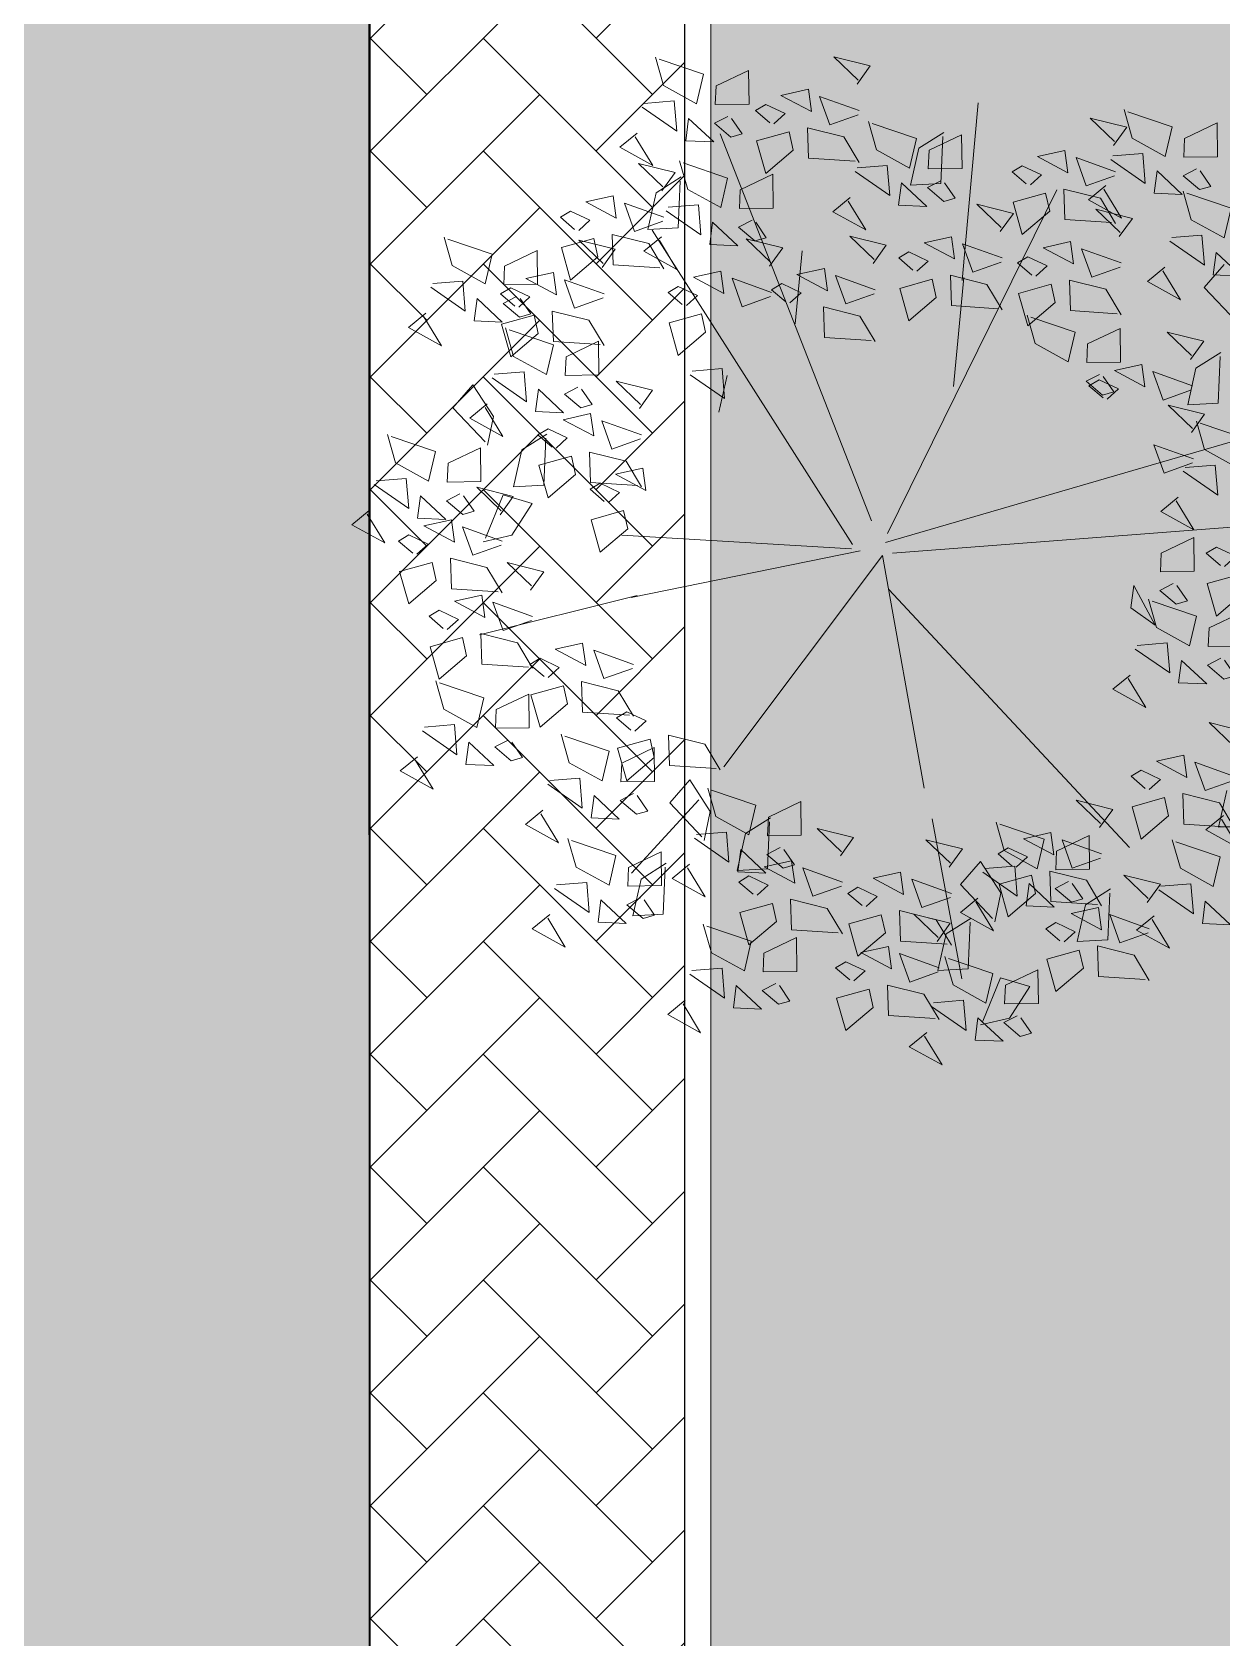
# Model space of a CAD drawing. Header units: inches. Extents: x 139 to 559, y -1 to 295.
# Drawn here: x 181.99 to 186.53, y 149.22 to 155.35 of the extents above; entities that cross this region are included whole.
import ezdxf

# ---------------------------------------------------------------- set-up
doc = ezdxf.new("R2010")
doc.units = ezdxf.units.IN
doc.header["$MEASUREMENT"] = 0
for name, color, linetype, lineweight in [('ARSIR', 31, 'Continuous', 5), ('ARSIR BETON', 8, 'Continuous', 5), ('DINDING2', 146, 'Continuous', 5), ('POHON', 98, 'Continuous', 5), ('RUMPUT', 93, 'Continuous', 0)]:
    doc.layers.add(name, color=color, linetype=linetype, lineweight=lineweight)
doc.layers.add('LANTAI', color=57, linetype='Continuous')
doc.layers.add('POLYLINE TPAK', color=4, linetype='Continuous', lineweight=20, plot=False)
pattern_1 = [(86.66968846814034, (37.07979678488971, 226.1472495293129), (-0.5066041251576352, 0.5692059985833484), [0.1428749999999999, -0.9347549999999997]), (41.66968846814034, (37.07979678488971, 226.1472495293129), (-0.5066044704663831, 0.5692063865624448), [0.142875, -0.6191249999999999]), (131.6696884681403, (37.07979678488971, 226.1472495293129), (-0.5692063865624448, -0.5066044704663831), [0.142875, -0.6191249999999999])]

# ---------------------------------------------------------------- blocks, each defined once
blk = doc.blocks.new('rrety')
for p, q in [((497.824766009479, 232.6160801180541), (497.8334602557985, 232.6399597815166)), ((497.8334602557985, 232.6399597815166), (497.8515404789292, 232.6484020753294)), ((497.8505744501416, 232.6457487754924), (497.8452481922352, 232.6146328806051)), ((497.8677459883073, 232.6134375681272), (497.8875098183772, 232.6190058109069)), ((497.8875098183772, 232.6190058109069), (497.8874080091874, 232.5935928637926)), ((498.0766983852571, 232.621898158201), (498.0964622153272, 232.6274664009808)), ((498.0822142937153, 232.5908153222332), (498.0766983852571, 232.621898158201)), ((498.0964622153272, 232.6274664009808), (498.0963604061373, 232.6020534538669)), ((497.8452481922352, 232.6146328806051), (497.824766009479, 232.6160801180541)), ((497.8732618967653, 232.5823547321593), (497.8677459883073, 232.6134375681272)), ((498.0963604061373, 232.6020534538669), (498.0822029815664, 232.587991657296)), ((497.8874080091874, 232.5935928637926), (497.8732505846166, 232.5795310672218)), ((497.7802118594273, 232.5739548776904), (497.7999756894972, 232.5795231204702)), ((497.7999756894972, 232.5795231204702), (497.7998738803073, 232.5541101733562)), ((497.8573586763483, 232.5586960812355), (497.8571555174646, 232.5786491641993)), ((497.859171170544, 232.5766717026175), (497.8852933304215, 232.5589459952624)), ((498.0145774074238, 232.5767750617335), (498.0343412374939, 232.5823433045133)), ((498.020093315882, 232.5456922257657), (498.0145774074238, 232.5767750617335)), ((498.0343412374939, 232.5823433045133), (498.0342394283041, 232.5569303573995)), ((497.7857277678853, 232.5428720417226), (497.7802118594273, 232.5739548776904)), ((498.0606637354284, 232.5474153260913), (498.0604605765446, 232.5673684090546)), ((498.062476229624, 232.5653909474734), (498.0885983895015, 232.5476652401178)), ((497.7998738803073, 232.5541101733562), (497.7857164557366, 232.5400483767854)), ((497.8754995274194, 232.5408989531378), (497.8573586763483, 232.5586960812355)), ((497.8852933304215, 232.5589459952624), (497.8754995274194, 232.5408989531378)), ((498.0342394283041, 232.5569303573995), (498.0200820037332, 232.5428685608282)), ((498.0788045864996, 232.5296181979932), (498.0606637354284, 232.5474153260913)), ((498.0885983895015, 232.5476652401178), (498.0788045864996, 232.5296181979932)), ((497.7039724436106, 232.4780683166695), (497.7237362736803, 232.4836365594493)), ((497.7237362736803, 232.4836365594493), (497.7236344644905, 232.458223612335)), ((498.2315993111683, 232.394602991905), (498.249679534299, 232.4030452857183)), ((498.222905064849, 232.3707233284431), (498.2315993111683, 232.394602991905)), ((498.2487135055116, 232.4003919858809), (498.2433872476051, 232.3692760909939)), ((498.2433872476051, 232.3692760909939), (498.222905064849, 232.3707233284431)), ((498.2178824665042, 232.3568000043989), (498.237646296574, 232.3623682471787)), ((498.237646296574, 232.3623682471787), (498.2375444873841, 232.3369553000648)), ((498.2233983749621, 232.3257171684312), (498.2178824665042, 232.3568000043989)), ((498.2375444873841, 232.3369553000648), (498.2233870628133, 232.322893503494)), ((498.2611451069118, 232.3189796786831), (498.2609419480279, 232.3389327616464)), ((498.2629576011072, 232.3369553000648), (498.2890797609848, 232.3192295927097)), ((498.279285957983, 232.301182550585), (498.2611451069118, 232.3189796786831)), ((498.2890797609848, 232.3192295927097), (498.279285957983, 232.301182550585)), ((498.1134043035837, 232.2834028473328), (498.113302494394, 232.2579899002189)), ((497.7858591972972, 232.2045095917659), (497.8056230273669, 232.2100778345457)), ((497.8056230273669, 232.2100778345457), (497.8055212181772, 232.1846648874317)), ((497.7913751057552, 232.1734267557981), (497.7858591972972, 232.2045095917659)), ((497.8055212181772, 232.1846648874317), (497.7913637936064, 232.1706030908609)), ((498.1670562017342, 232.1678470853724), (498.1868200318039, 232.1734153281521)), ((498.1868200318039, 232.1734153281521), (498.1867182226142, 232.1480023810382)), ((498.1725721101922, 232.1367642494045), (498.1670562017342, 232.1678470853724)), ((497.7857554796473, 232.1480023810382), (497.8118776395247, 232.1302766736831)), ((498.1867182226142, 232.1480023810382), (498.1725607980433, 232.1339405844674)), ((497.8118776395247, 232.1302766736831), (497.8020838365231, 232.1122296315579)), ((498.0004590067641, 232.1001624406708), (498.020222836834, 232.1057306834509)), ((498.005974915222, 232.0690796047033), (498.0004590067641, 232.1001624406708)), ((498.020222836834, 232.1057306834509), (498.0201210276442, 232.0803177363371)), ((498.0201210276442, 232.0803177363371), (498.0059636030733, 232.0662559397658))]:
    blk.add_line(p, q)
for points in [[(498.0496685895873, 232.6754683998508), (498.0590851891625, 232.6873871883817), (498.0347166795205, 232.6945985671649), (498.0504688608853, 232.6781726564743)], [(497.8858950822141, 232.6613674227185), (497.8953116817893, 232.6732862112493), (497.8709431721473, 232.6804975900327), (497.8866953535121, 232.6640716793421)], [(497.9247986777957, 232.652655288908), (497.9394446365496, 232.672008495089), (497.9502025751059, 232.6519695429099), (497.9301395972877, 232.6412262342564), (497.9247986777957, 232.652655288908)], [(498.0180976113453, 232.6583413780592), (498.0166837874577, 232.6734652361356), (497.9980373016315, 232.670160012205), (498.0180976113453, 232.6583413780592)], [(497.9924353863947, 232.6512301612623), (498.0002514022007, 232.6577404289446), (497.9875136338768, 232.6644510205999), (497.9804978893683, 232.6606450095411), (497.9897277702356, 232.6520314267484)], [(498.0494819012851, 232.6549359997434), (498.0300351441608, 232.6489265191892), (498.0240063234636, 232.6683571754526), (498.0502821779666, 232.6576402745597)], [(497.8286618790215, 232.6371291841301), (497.8364778948276, 232.6436394518124), (497.8237401265036, 232.6503500434677), (497.8167243819952, 232.6465440324089), (497.8259542628625, 232.6379304496162)], [(497.854324103972, 232.6442404009268), (497.8529102800843, 232.6593642590033), (497.8342637942581, 232.6560590350727), (497.854324103972, 232.6442404009268)], [(497.8857083939118, 232.6408350226112), (497.8662616367877, 232.634825542057), (497.8602328160904, 232.6542561983202), (497.8865086705935, 232.6435392974274)], [(497.8823827991196, 232.6509790404377), (497.9135841775807, 232.6557792404376), (497.9186967973325, 232.6358926764818), (497.8932929000221, 232.6365784224799), (497.8795601397173, 232.6510552345494)], [(498.1513211191274, 232.6388058744848), (498.1607377187026, 232.6507246630156), (498.1363692090606, 232.6579360417988), (498.1521213904254, 232.6415101311082)], [(498.0046796803025, 232.6329012594342), (497.9855397146763, 232.6179777071382), (497.9803111706604, 232.6401126382177), (498.0024655439434, 232.6453208532857), (498.0046796803025, 232.6329012594342)], [(498.0460940866178, 232.6235865655406), (498.0147098324676, 232.6269919332651), (498.01489652077, 232.6475243333724), (498.039265030412, 232.6403129545891), (498.048801702777, 232.6227853000545)], [(497.8409061729292, 232.618800282302), (497.821766207303, 232.6038767300059), (497.8165376632872, 232.6260116610854), (497.8386920365704, 232.6312198761535), (497.8409061729292, 232.618800282302)], [(497.8823205792446, 232.6094855884083), (497.8509363250942, 232.6128909561328), (497.8511230133967, 232.6334233562402), (497.8754915230386, 232.6262119774569), (497.8850281954036, 232.6086843229223)], [(497.8871909827606, 232.6198158300265), (497.9044313011768, 232.6306353327918), (497.9152653398172, 232.6134155567025), (497.8871148826767, 232.6169966539367)], [(497.9413540980146, 232.6381023016925), (497.9354805172918, 232.6297971985702), (497.949517676909, 232.626597052929), (497.9553151580596, 232.6320829989269), (497.9441767574168, 232.6380261075808)], [(498.0010380562888, 232.6103523954562), (498.0156840150429, 232.629705601637), (498.0264419535991, 232.6096666494581), (498.0063789757808, 232.5989233408045), (498.0010380562888, 232.6103523954562)], [(498.1197501408853, 232.6216788526932), (498.1183363169976, 232.6368027107696), (498.0996898311714, 232.6334974868389), (498.1197501408853, 232.6216788526932)], [(498.1511344308252, 232.6182734743774), (498.131687673701, 232.6122639938233), (498.1256588530036, 232.6316946500864), (498.1519347075067, 232.6209777491936)], [(497.9135375605639, 232.5199775895971), (497.870628162516, 232.6209962329385)], [(497.918392398532, 232.6246160290191), (497.9236571806299, 232.6103677992847), (497.9408213994737, 232.6183681449257), (497.918392398532, 232.6246160290191)], [(497.9276223280685, 232.6018918053821), (497.9422682868228, 232.621245011563), (497.9530262253789, 232.601206059384), (497.9329632475607, 232.5904627507303), (497.9276223280685, 232.6018918053821)], [(498.0940879159346, 232.6145676358962), (498.1019039317408, 232.6210779035786), (498.0891661634168, 232.6277884952339), (498.0821504189084, 232.623982484175), (498.0913802997758, 232.6153689013823)], [(497.792085659339, 232.5962514183236), (497.806731618093, 232.6156046245045), (497.8174895566493, 232.5955656723255), (497.7974265788311, 232.5848223636719), (497.792085659339, 232.5962514183236)], [(497.9586221776128, 232.6086761469859), (497.9898235560738, 232.6134763469856), (497.9949361758257, 232.59358978303), (497.9695322785153, 232.5942755290281), (497.9557995182106, 232.6087523410976)], [(498.1063322098425, 232.5962387340683), (498.0871922442163, 232.5813151817721), (498.0819637002005, 232.6034501128515), (498.1041180734837, 232.6086583279197), (498.1063322098425, 232.5962387340683)], [(498.1477466161579, 232.5869240401745), (498.1163623620076, 232.590329407899), (498.11654905031, 232.6108618080064), (498.140917559952, 232.6036504292231), (498.1504542323169, 232.5861227746884)], [(497.7496697806632, 232.5945751698533), (497.7808711591242, 232.5993753698531), (497.7859837788757, 232.5794888058974), (497.7605798815655, 232.5801745518955), (497.7468471212606, 232.594651363965)], [(497.8852064493927, 232.6002155569118), (497.9164078278536, 232.6050157569115), (497.9215204476055, 232.5851291929558), (497.8961165502951, 232.585814938954), (497.8823837899904, 232.6002917510234)], [(497.8923036025125, 232.5999292660708), (497.8862777848234, 232.5859858307416), (497.9116816821337, 232.5853000847436), (497.8922275029405, 232.5971101089465)], [(498.0175934765077, 232.5957994082406), (498.0117198957849, 232.5874943051184), (498.0257570554022, 232.5842941594772), (498.0315545365527, 232.589780105475), (498.0204161359099, 232.595723214129)], [(498.0666106778442, 232.5852222258883), (498.0760272774192, 232.5971410144191), (498.0516587677771, 232.6043523932025), (498.0674109491418, 232.5879264825119)], [(498.0698503704202, 232.5414057860913), (498.1035649215913, 232.5995680364445)], [(497.9441777482876, 232.5873388181665), (497.9383041675649, 232.5790337150443), (497.9523413271818, 232.5758335694031), (497.9581388083325, 232.581319515401), (497.9470004076898, 232.5872626240548)], [(497.963430361254, 232.5775129365746), (497.9806706796701, 232.5883324393398), (497.9915047183104, 232.5711126632507), (497.9633542611699, 232.5746937604848)], [(498.1710868576571, 232.5711212487561), (498.1805034572324, 232.5830400372868), (498.1561349475903, 232.5902514160703), (498.171887128955, 232.5738255053796)], [(497.7544779643042, 232.5634119594421), (497.77171828272, 232.5742314622073), (497.7825523213606, 232.5570116861181), (497.75440186422, 232.5605927833521)], [(497.8086410795579, 232.5816984311079), (497.8027674988351, 232.5733933279859), (497.8168046584523, 232.5701931823446), (497.822602139603, 232.5756791283426), (497.8114637389602, 232.5816222369963)], [(497.8717766442305, 232.5654808616976), (497.8811932438055, 232.5773996502285), (497.8568247341636, 232.5846110290117), (497.8725769155284, 232.5681851183213)], [(497.8900146330338, 232.5690523465005), (497.9072549514499, 232.5798718492658), (497.9180889900903, 232.5626520731765), (497.8899385329498, 232.5662331704107)], [(497.9946317770252, 232.5823131355672), (497.999896559123, 232.5680649058329), (498.0170607779668, 232.5760652514739), (497.9946317770252, 232.5823131355672)], [(498.0093774746514, 232.5609839872999), (498.0171934904576, 232.5674942549822), (498.0044557221334, 232.5742048466375), (497.9974399776252, 232.5703988355787), (498.0066698584923, 232.5617852527859)], [(498.0350396996019, 232.5680952040967), (498.0336258757143, 232.5832190621731), (498.0149793898881, 232.5799138382425), (498.0350396996019, 232.5680952040967)], [(498.0664239895417, 232.564689825781), (498.0469772324178, 232.5586803452268), (498.0409484117202, 232.57811100149), (498.0672242662235, 232.5673941005971)], [(497.7531820264338, 232.5513799035377), (497.762598626009, 232.5632986920684), (497.7382301163668, 232.5705100708518), (497.7539822977316, 232.5540841601612)], [(497.7856793800753, 232.5682121584347), (497.7909441621732, 232.5539639287002), (497.8081083810168, 232.5619642743413), (497.7856793800753, 232.5682121584347)], [(497.8402056659883, 232.5483538399061), (497.8387918421007, 232.5634776979825), (497.8201453562745, 232.5601724740518), (497.8402056659883, 232.5483538399061)], [(497.8344408613188, 232.5539485248717), (497.8490868200728, 232.5733017310526), (497.8598447586292, 232.5532627788736), (497.839781780811, 232.5425194702201), (497.8344408613188, 232.5539485248717)], [(497.921216048805, 232.5738525454932), (497.926480830903, 232.5596043157588), (497.9436450497468, 232.5676046613998), (497.921216048805, 232.5738525454932)], [(498.1395158794152, 232.5539942269645), (498.1381020555273, 232.5691180850409), (498.1194555697011, 232.5658128611102), (498.1395158794152, 232.5539942269645)], [(498.1709001693548, 232.5505888486487), (498.1514534122307, 232.5445793680946), (498.1454245915332, 232.5640100243577), (498.1717004460365, 232.5532931234649)], [(498.2614446741339, 232.5542000875807), (498.270861273709, 232.5661188761114), (498.2464927640672, 232.5733302548949), (498.2622449454319, 232.5569043442042)], [(497.7920249826428, 232.5522722764015), (497.8232263611038, 232.5570724764012), (497.8283389808557, 232.5371859124456), (497.8029350835453, 232.5378716584437), (497.7892023232405, 232.5523484705132)], [(497.8145434410378, 232.5412426231092), (497.8223594568438, 232.5477528907915), (497.8096216885198, 232.5544634824467), (497.8026059440115, 232.550657471388), (497.8118358248789, 232.5420438885952)], [(497.8715899559282, 232.5449484615902), (497.852143198804, 232.538938981036), (497.8461143781067, 232.5583696372994), (497.8723902326097, 232.5476527364064)], [(497.9685429810057, 232.557626372619), (497.9625171633166, 232.5436829372898), (497.9879210606268, 232.5429971912917), (497.9684668814336, 232.5548072154946)], [(498.0216217685592, 232.5426550854719), (498.0024818029329, 232.5277315331756), (497.9972532589172, 232.5498664642552), (498.0194076322003, 232.5550746793233), (498.0216217685592, 232.5426550854719)], [(498.0630361748746, 232.5333403915781), (498.0316519207244, 232.5367457593026), (498.0318386090266, 232.55727815941), (498.0562071186685, 232.5500667806267), (498.0657437910337, 232.532539126092)], [(498.1138536544643, 232.5468830101677), (498.1216696702706, 232.55339327785), (498.1089319019464, 232.5601038695051), (498.1019161574383, 232.5562978584463), (498.1111460383053, 232.5476842756536)], [(497.7216110481918, 232.534252881746), (497.7201972243038, 232.5493767398225), (497.7015507384776, 232.5460715158919), (497.7216110481918, 232.534252881746)], [(497.7529953381313, 232.5308475034303), (497.7335485810074, 232.5248380228761), (497.7275197603098, 232.5442686791395), (497.7537956148132, 232.5335517782465)], [(497.7595905840558, 232.5435253954863), (497.7535647663668, 232.5295819601571), (497.7789686636771, 232.5288962141591), (497.7595144844838, 232.5407062383622)], [(497.8951272527856, 232.5491657825448), (497.8891014350963, 232.5352223472157), (497.9145053324069, 232.5345366012176), (497.8950511532133, 232.5463466254206)], [(498.1675123546876, 232.5192394144458), (498.1361281005375, 232.5226447821702), (498.1363147888397, 232.5431771822776), (498.1606832984818, 232.5359658034944), (498.1702199708466, 232.5184381489597)], [(498.2042114709413, 232.5299618489923), (498.2120274867475, 232.5364721166745), (498.1992897184233, 232.5431827083298), (498.1922739739151, 232.539376697271), (498.2015038547823, 232.5307631144783)], [(498.229873695892, 232.5370730657891), (498.228459872004, 232.5521969238655), (498.209813386178, 232.5488916999349), (498.229873695892, 232.5370730657891)], [(498.2612579858318, 232.5336676874733), (498.2418112287077, 232.5276582069191), (498.2357824080101, 232.5470888631825), (498.2620582625132, 232.5363719622895)], [(497.796833166284, 232.5211090659902), (497.8140734847, 232.5319285687555), (497.8249075233405, 232.5147087926663), (497.7967570661999, 232.5182898899003)], [(497.8267877349455, 232.5229137212811), (497.8076477693194, 232.507990168985), (497.8024192253037, 232.5301251000644), (497.8245735985867, 232.5353333151326), (497.8267877349455, 232.5229137212811)], [(497.868202141261, 232.5135990273874), (497.8368178871106, 232.517004395112), (497.8370045754131, 232.5375367952192), (497.861373085055, 232.530325416436), (497.8709097574201, 232.5127977619013)], [(497.8509962815378, 232.5393955376561), (497.8451227008148, 232.5310904345339), (497.8591598604322, 232.5278902888928), (497.8649573415828, 232.5333762348908), (497.85381894094, 232.5393193435445)], [(498.1260979483722, 232.5285541083395), (498.106957982746, 232.5136305560434), (498.1017294387301, 232.5357654871228), (498.1238838120133, 232.5409737021911), (498.1260979483722, 232.5285541083395)], [(498.1055142734255, 232.5201062214934), (498.1201602321796, 232.5394594276744), (498.1309181707358, 232.5194204754954), (498.1108551929177, 232.5086771668417), (498.1055142734255, 232.5201062214934)], [(497.7496075234641, 232.4994980692275), (497.7182232693139, 232.502903436952), (497.7184099576164, 232.5234358370593), (497.7427784672584, 232.516224458276), (497.7523151396234, 232.4986968037414)], [(497.8280345820551, 232.5259092649828), (497.8332993641529, 232.5116610352484), (497.8504635829969, 232.5196613808894), (497.8280345820551, 232.5259092649828)], [(498.0630983947496, 232.5184299730231), (498.0942997732106, 232.5232301730228), (498.0994123929623, 232.5033436090672), (498.0740084956522, 232.5040293550653), (498.0602757353473, 232.5185061671348)], [(498.216455764849, 232.5116329471641), (498.1973157992228, 232.496709394868), (498.1920872552071, 232.5188443259475), (498.2142416284902, 232.5240525410158), (498.216455764849, 232.5116329471641)], [(498.2578701711644, 232.5023182532705), (498.2264859170141, 232.505723620995), (498.2266726053166, 232.5262560211023), (498.2510411149586, 232.519044642319), (498.2605777873236, 232.5015169877844)], [(497.9754103769972, 232.3752995566559), (497.779253118052, 232.50999107475)], [(497.9846052614147, 232.3538713601617), (498.0581642241341, 232.5161134138793)], [(498.1704589388555, 232.4975446732596), (498.1851048976095, 232.5168978794406), (498.1958628361659, 232.4968589272615), (498.1757998583476, 232.486115618608), (498.1704589388555, 232.4975446732596)], [(497.7582014828255, 232.4834437150997), (497.7728474415796, 232.5027969212806), (497.783605380136, 232.4827579691016), (497.7635424023177, 232.4720146604481), (497.7582014828255, 232.4834437150997)], [(497.8019457860358, 232.5012225020346), (497.7959199683467, 232.4872790667051), (497.8213238656569, 232.4865933207072), (497.8018696864636, 232.4984033449102)], [(497.9846052614147, 232.3538713601617), (497.9233061320723, 232.5008075565146)], [(498.1220696936444, 232.5055532342779), (498.1161961129218, 232.4972481311556), (498.1302332725389, 232.4940479855144), (498.1360307536895, 232.4995339315123), (498.1248923530467, 232.5054770401662)], [(498.1280430601795, 232.4958684247893), (498.1592444386405, 232.5006686247891), (498.1643570583924, 232.4807820608334), (498.1389531610822, 232.4814678068316), (498.1252204007772, 232.495944618901)], [(498.2438746670757, 232.4806235120843), (498.2585206258296, 232.4999767182652), (498.2692785643861, 232.4799377660862), (498.2492155865679, 232.4691944574326), (498.2438746670757, 232.4806235120843)], [(497.7221215375172, 232.4752346877348), (497.7315381370923, 232.4871534762656), (497.7071696274504, 232.4943648550489), (497.7229218088149, 232.4779389443583)], [(497.7157856041497, 232.4817674666294), (497.7469869826108, 232.4865676666292), (497.7520996023623, 232.4666811026735), (497.7266957050521, 232.4673668486716), (497.7129629447474, 232.4818436607411)], [(498.1870143590744, 232.482991686044), (498.1811407783516, 232.4746865829218), (498.1951779379689, 232.4714864372806), (498.2009754191195, 232.4769723832786), (498.1898370184768, 232.4829154919323)], [(498.2014587883996, 232.478947263614), (498.2326601668607, 232.4837474636138), (498.2377727866127, 232.4638608996581), (498.2123688893022, 232.4645466456563), (498.1986361289974, 232.4790234577257)], [(497.7747569030445, 232.4688907278841), (497.7688833223218, 232.4605856247619), (497.7829204819388, 232.4573854791207), (497.7887179630895, 232.4628714251186), (497.7775795624468, 232.4688145337724)], [(498.1328512438207, 232.4647052143781), (498.1500915622368, 232.4755247171434), (498.1609256008773, 232.4583049410541), (498.1327751437366, 232.4618860382882)], [(498.1640526595919, 232.4695054133707), (498.1693174416898, 232.4552571836364), (498.1864816605336, 232.4632575292773), (498.1640526595919, 232.4695054133707)], [(498.2604300872947, 232.4660705248687), (498.2545565065718, 232.4577654217466), (498.2685936661891, 232.4545652761053), (498.2743911473397, 232.4600512221032), (498.263252746697, 232.4659943307571)], [(497.7205937877908, 232.4506042562182), (497.7378341062068, 232.4614237589834), (497.7486681448473, 232.4442039828941), (497.7205176877068, 232.4477850801283)], [(497.7517952035618, 232.4554044552108), (497.7570599856598, 232.4411562254763), (497.7742242045037, 232.4491565711174), (497.7517952035618, 232.4554044552108)], [(498.1403443841806, 232.4158977862327), (498.2384230511938, 232.4648765183501)], [(498.2062669720408, 232.4477840532028), (498.2235072904568, 232.458603555968), (498.2343413290973, 232.4413837798788), (498.2061908719567, 232.444964877113)], [(498.2374683878121, 232.4525842521954), (498.2427331699099, 232.4383360224611), (498.2598973887538, 232.4463363681021), (498.2374683878121, 232.4525842521954)], [(498.2749351559923, 232.4355004345894), (498.2895811147463, 232.4548536407704), (498.3003390533027, 232.4348146885912), (498.2802760754845, 232.4240713799377), (498.2749351559923, 232.4355004345894)], [(498.2325192773163, 232.4338241861191), (498.2637206557773, 232.4386243861189), (498.2688332755292, 232.4187378221632), (498.2434293782188, 232.4194235681613), (498.229696617914, 232.4339003802308)], [(497.7257064075424, 232.4307176922624), (497.7196805898532, 232.4167742569333), (497.7450844871639, 232.4160885109352), (497.7256303079705, 232.4278985351382)], [(498.2113795917927, 232.427897489247), (498.2053537741034, 232.413954053918), (498.2307576714139, 232.4132683079198), (498.2113034922205, 232.4250783321228)], [(497.8040082912038, 232.3962692878893), (497.8134248907789, 232.4081880764201), (497.789056381137, 232.4153994552034), (497.8048085625017, 232.3989735445128)], [(497.9999300437506, 232.3538713601617), (498.1439830577709, 232.4181559496442)], [(498.2373274609575, 232.4026609757079), (498.2545677793734, 232.413480478473), (498.265401818014, 232.3962607023839), (498.2372513608734, 232.3998417996179)], [(498.2914905762113, 232.4209474473738), (498.2856169954883, 232.4126423442516), (498.2996541551056, 232.4094421986105), (498.3054516362564, 232.4149281446083), (498.2943132356134, 232.420871253262)], [(498.3292130271606, 232.399089471932), (498.3386296267358, 232.4110082604629), (498.3142611170939, 232.4182196392462), (498.3300132984587, 232.4017937285555)], [(498.2685288767286, 232.4074611747004), (498.2737936588265, 232.3932129449661), (498.2909578776705, 232.4012132906071), (498.2685288767286, 232.4074611747004)], [(497.7724373129616, 232.3791422660977), (497.7710234890738, 232.394266124174), (497.7523770032478, 232.3909609002434), (497.7724373129616, 232.3791422660977)], [(498.1563405381956, 232.3734561769466), (498.1709864969497, 232.3928093831276), (498.1817444355059, 232.3727704309484), (498.1616814576876, 232.3620271222948), (498.1563405381956, 232.3734561769466)], [(498.2976420489186, 232.3819624501403), (498.2962282250309, 232.3970863082168), (498.2775817392047, 232.3937810842862), (498.2976420489186, 232.3819624501403)], [(498.3290263388583, 232.3785570718246), (498.3095795817344, 232.3725475912704), (498.3035507610368, 232.3919782475337), (498.3298266155402, 232.3812613466408)], [(497.7467750880108, 232.3720310493008), (497.7545911038172, 232.3785413169832), (497.7418533354931, 232.3852519086383), (497.7348375909848, 232.3814458975796), (497.744067471852, 232.3728323147869)], [(497.8038216029013, 232.3757368877819), (497.7843748457773, 232.3697274072276), (497.7783460250798, 232.389158063491), (497.8046218795831, 232.3784411625982)], [(498.2424400807093, 232.3827744117522), (498.2364142630201, 232.368830976423), (498.2618181603307, 232.3681452304249), (498.2423639811371, 232.379955254628)], [(498.271979823968, 232.3748512333435), (498.279795839774, 232.3813615010258), (498.26705807145, 232.3880720926811), (498.2600423269419, 232.3842660816223), (498.2692722078089, 232.3756524988296)], [(497.8004337882341, 232.344387453579), (497.769049534084, 232.3477928213037), (497.7692362223863, 232.3683252214109), (497.7936047320282, 232.3611138426276), (497.8031414043933, 232.3435861880929)], [(498.0060599792093, 232.3538713601617), (498.1593078401066, 232.3783607166792)], [(498.2842241178759, 232.3565223315154), (498.2650841522495, 232.3415987792194), (498.2598556082336, 232.3637337102987), (498.2820099815168, 232.368941925367), (498.2842241178759, 232.3565223315154)], [(498.3256385241912, 232.3472076376217), (498.2942542700408, 232.3506130053463), (498.294440958343, 232.3711454054536), (498.3188094679851, 232.3639340266703), (498.3283461403503, 232.3464063721357)], [(497.7590193819188, 232.3537021474727), (497.7398794162926, 232.3387785951766), (497.7346508722769, 232.360913526256), (497.7568052455599, 232.3661217413242), (497.7590193819188, 232.3537021474727)], [(497.8147925522653, 232.3368393726455), (497.8133787283771, 232.351963230722), (497.7949466459437, 232.3598041489548), (497.8147925522653, 232.3368393726455)], [(498.1728959584145, 232.358903189731), (498.1670223776916, 232.3505980866087), (498.1810595373088, 232.3473979409675), (498.1868570184596, 232.3528838869654), (498.1757186178169, 232.3588269956192)], [(498.1986957401755, 232.3452542416543), (498.2133416989295, 232.3646074478352), (498.2240996374858, 232.3445684956562), (498.2040366596675, 232.3338251870025), (498.1986957401755, 232.3452542416543)], [(497.9784753634968, 232.3508101810556), (497.7363437200039, 232.2773420733378)], [(498.0060599792093, 232.3508101810556), (498.1838275068601, 232.1732622699733)], [(498.1562798614993, 232.343577993184), (498.1874812399604, 232.3483781931837), (498.1925938597123, 232.3284916292281), (498.1671899624019, 232.3291773752261), (498.1534572020971, 232.3436541872957)], [(497.7412593945689, 232.3255128964358), (497.7559053533232, 232.3448661026168), (497.7666632918794, 232.3248271504378), (497.7466003140611, 232.3140838417844), (497.7412593945689, 232.3255128964358)], [(497.984605261415, 232.3446878419262), (497.7608633867573, 232.2222410020909)], [(497.7891303273145, 232.3297281558487), (497.7969463431206, 232.336238423531), (497.7842085747965, 232.3429490151863), (497.7771928302884, 232.3391430041275), (497.7864227111556, 232.3305294213347)], [(497.9846052614147, 232.3385655027969), (497.9233061320723, 232.0875494839967)], [(498.149934258932, 232.3454169170576), (498.1551990410298, 232.3311686873233), (498.1723632598738, 232.3391690329641), (498.149934258932, 232.3454169170576)], [(497.9968650947917, 232.3324431636676), (498.1531779046479, 232.0997941622553)], [(498.2152511603945, 232.3307012544387), (498.2093775796714, 232.3223961513164), (498.2234147392887, 232.3191960056753), (498.2292122204393, 232.3246819516731), (498.2180738197967, 232.330625060327)], [(498.2670920493274, 232.3116635009849), (498.2765086489027, 232.3235822895158), (498.2521401392606, 232.330793668299), (498.2678923206253, 232.3143677576084)], [(497.8013746212224, 232.3113992540206), (497.7822346555961, 232.2964757017245), (497.7770061115802, 232.3186106328038), (497.7991604848636, 232.3238188478721), (497.8013746212224, 232.3113992540206)], [(498.1610880451406, 232.3124147827726), (498.1783283635565, 232.323234285538), (498.1891624021971, 232.3060145094488), (498.1610119450565, 232.3095956066828)], [(498.1922894609117, 232.3172149817653), (498.1975542430096, 232.3029667520309), (498.2147184618535, 232.3109670976719), (498.1922894609117, 232.3172149817653)], [(497.7578148147879, 232.3109599092203), (497.751941234065, 232.3026548060981), (497.7659783936823, 232.299454660457), (497.771775874833, 232.3049406064548), (497.7606374741903, 232.3108837151086)], [(498.2355210710855, 232.2945364791933), (498.2341072471974, 232.3096603372698), (498.2154607613714, 232.306355113339), (498.2355210710855, 232.2945364791933)], [(498.266905361025, 232.2911311008776), (498.247458603901, 232.2851216203233), (498.2414297832037, 232.3045522765866), (498.2677056377069, 232.2938353756938)], [(498.1662006648924, 232.2925282188171), (498.1601748472033, 232.2785847834879), (498.1855787445136, 232.2778990374898), (498.1661245653202, 232.2897090616927)], [(498.2098588461346, 232.2874252623965), (498.2176748619408, 232.2939355300788), (498.2049370936167, 232.300646121734), (498.1979213491086, 232.2968401106753), (498.2071512299758, 232.2882265278825)], [(497.798360953334, 232.2721807915758), (497.8077775529093, 232.2840995801066), (497.7834090432671, 232.29131095889), (497.799161224632, 232.2748850481993)], [(498.2635175463578, 232.2597816666746), (498.2321332922077, 232.2631870343991), (498.2323199805099, 232.2837194345066), (498.2566884901522, 232.2765080557233), (498.2662251625169, 232.2589804011887)], [(498.1370160301652, 232.2601089625699), (498.1175692730412, 232.2540994820158), (498.1115404523436, 232.273530138279), (498.1378163068468, 232.2628132373861)], [(498.2221031400426, 232.2690963605684), (498.2029631744162, 232.2541728082722), (498.1977346304004, 232.2763077393517), (498.2198890036836, 232.2815159544199), (498.2221031400426, 232.2690963605684)], [(498.2438746670757, 232.2578282707069), (498.2585206258296, 232.2771814768878), (498.2692785643861, 232.2571425247088), (498.2492155865679, 232.2463992160552), (498.2438746670757, 232.2578282707069)], [(498.3207420016943, 232.2609000174589), (498.3301586012693, 232.2728188059897), (498.3057900916273, 232.2800301847731), (498.321542272992, 232.2636042740823)], [(497.7981742650317, 232.2516483914685), (497.7787275079077, 232.2456389109143), (497.7726986872103, 232.2650695671775), (497.7989745417134, 232.2543526662846)], [(498.2014587883996, 232.2561520222366), (498.2326601668607, 232.2609522222364), (498.2377727866127, 232.2410656582806), (498.2123688893022, 232.2417514042788), (498.1986361289974, 232.2562282163483)], [(497.7940094786871, 232.2475503600591), (497.8112497971031, 232.2583698628243), (497.8220838357437, 232.2411500867352), (497.7939333786031, 232.2447311839692)], [(498.1337510747454, 232.2324465384304), (498.1483970334996, 232.2517997446114), (498.1591549720558, 232.2317607924323), (498.1390919942374, 232.2210174837787), (498.1337510747454, 232.2324465384304)], [(498.2635087985013, 232.2366617788704), (498.2713248143077, 232.2431720465528), (498.2585870459836, 232.249882638208), (498.2515713014753, 232.2460766271492), (498.2608011823424, 232.2374630443564)], [(498.2891710234522, 232.2437729956672), (498.2877571995643, 232.2588968537437), (498.2691107137382, 232.2555916298131), (498.2891710234522, 232.2437729956672)], [(498.3205553133918, 232.2403676173516), (498.3011085562679, 232.2343581367972), (498.2950797355703, 232.2537887930606), (498.3213555900736, 232.2430718921677)], [(497.7947864503645, 232.2202989572655), (497.7634021962143, 232.2237043249901), (497.7635888845165, 232.2442367250975), (497.7879573941586, 232.2370253463142), (497.7974940665236, 232.2194976917796)], [(498.2604300872947, 232.2432752834914), (498.2545565065718, 232.234970180369), (498.2685936661891, 232.2317700347279), (498.2743911473397, 232.2372559807257), (498.2632527466968, 232.2431990893796)], [(497.7991220984391, 232.2276637961035), (497.7930962807498, 232.2137203607742), (497.8185001780603, 232.2130346147762), (497.7990459988666, 232.2248446389792)], [(497.9717717409477, 232.158759428303), (497.9625768940706, 232.232227516938)], [(498.2062669720408, 232.2249888118254), (498.2235072904568, 232.2358083145906), (498.2343413290973, 232.2185885385014), (498.2061908719567, 232.2221696357354)], [(498.2374683878121, 232.229789010818), (498.2427331699099, 232.2155407810836), (498.2598973887538, 232.2235411267245), (498.2374683878121, 232.229789010818)], [(498.2757530924092, 232.2183328770424), (498.2566131267831, 232.2034093247462), (498.2513845827671, 232.2255442558256), (498.2735389560503, 232.2307524708939), (498.2757530924092, 232.2183328770424)], [(498.3171674987246, 232.2090181831486), (498.2857832445743, 232.2124235508732), (498.2859699328768, 232.2329559509806), (498.3103384425186, 232.2257445721972), (498.3198751148838, 232.2082169176626)], [(497.8594673443279, 232.2178935512147), (497.8535937636051, 232.2095884480925), (497.8676309232223, 232.2063883024514), (497.873428404373, 232.2118742484494), (497.8622900037303, 232.2178173571032)], [(498.0235668430428, 232.2138491287848), (498.0547682215038, 232.2186493287845), (498.0598808412556, 232.1987627648288), (498.0344769439453, 232.1994485108269), (498.0207441836405, 232.2139253228963)], [(498.1503064949645, 232.2178935512148), (498.1444329142416, 232.2095884480926), (498.1584700738587, 232.2063883024514), (498.1642675550093, 232.2118742484494), (498.1531291543666, 232.217817357103)], [(498.2156378284321, 232.1986042160797), (498.2302837871862, 232.2179574222606), (498.2410417257423, 232.1979184700816), (498.2209787479241, 232.1871751614281), (498.2156378284321, 232.1986042160797)], [(497.8053042290741, 232.1996070795488), (497.8225445474902, 232.2104265823141), (497.8333785861306, 232.1932068062249), (497.8052281289899, 232.196787903459)], [(497.8681933934044, 232.2028194754925), (497.8760094092107, 232.2093297431747), (497.8632716408866, 232.2160403348299), (497.8562558963783, 232.2122343237712), (497.8654857772455, 232.2036207409785)], [(498.075980305879, 232.2138604995501), (498.0821102037968, 232.1648817674323)], [(498.0961433797106, 232.1996070795488), (498.1133836981268, 232.2104265823141), (498.124217736767, 232.1932068062249), (498.0960672796266, 232.1967879034589)], [(497.8365056448454, 232.2044072785415), (497.8417704269431, 232.1901590488071), (497.8589346457871, 232.1981593944481), (497.8365056448454, 232.2044072785415)], [(497.8804376873124, 232.1844905736643), (497.8612977216861, 232.1695670213683), (497.8560691776703, 232.1917019524476), (497.8782235509533, 232.1969101675159), (497.8804376873124, 232.1844905736643)], [(497.9218520936277, 232.1751758797706), (497.8904678394774, 232.1785812474951), (497.8906545277799, 232.1991136476025), (497.9150230374218, 232.1919022688192), (497.9245597097866, 232.1743746142846)], [(497.986919655629, 232.176042667846), (498.0015656143828, 232.1953958740269), (498.0123235529393, 232.1753569218478), (497.992260575121, 232.1646136131942), (497.986919655629, 232.176042667846)], [(498.0825381419378, 232.2009723900395), (498.0766645612148, 232.1926672869172), (498.0907017208322, 232.189467141276), (498.0964992019826, 232.1949530872739), (498.08536080134, 232.2008961959277)], [(498.1273447954817, 232.2044072785415), (498.1326095775797, 232.1901590488071), (498.1497737964237, 232.1981593944481), (498.1273447954817, 232.2044072785415)], [(498.1767342328507, 232.1762942305548), (498.1861508324258, 232.1882130190857), (498.1617823227837, 232.195424397869), (498.1775345041486, 232.1789984871784)], [(498.1732219497561, 232.1969279676094), (498.2044233282172, 232.2017281676092), (498.2095359479689, 232.1818416036535), (498.1841320506585, 232.1825273496517), (498.1703992903538, 232.1970041617211)], [(498.2113795917927, 232.2051022478697), (498.2053537741034, 232.1911588125405), (498.2307576714139, 232.1904730665423), (498.2113034922205, 232.2022830907453)], [(498.0283750266838, 232.1826859183735), (498.0456153451, 232.1935054211388), (498.0564493837404, 232.1762856450496), (498.0282989265996, 232.1798667422836)], [(498.0595764424552, 232.1874861173661), (498.0648412245532, 232.1732378876318), (498.0820054433968, 232.1812382332727), (498.0595764424552, 232.1874861173661)], [(497.8104168488258, 232.1797205155931), (497.8043910311368, 232.165777080264), (497.8297949284471, 232.1650913342659), (497.8103407492538, 232.1769013584689)], [(497.9078565895391, 232.1619417096861), (497.922502548293, 232.1812949158669), (497.9332604868493, 232.1612559636879), (497.9131975090309, 232.1505126550343), (497.9078565895391, 232.1619417096861)], [(497.9445037769528, 232.1743664193757), (497.9757051554138, 232.1791666193753), (497.9808177751657, 232.1592800554198), (497.9554138778552, 232.1599658014179), (497.9416811175505, 232.1744426134872)], [(498.1012559994622, 232.1797205155932), (498.0952301817732, 232.165777080264), (498.1206340790836, 232.1650913342657), (498.1011798998903, 232.1769013584689)], [(498.1451632546086, 232.1591672087633), (498.1437494307208, 232.1742910668396), (498.1251029448944, 232.170985842909), (498.1451632546086, 232.1591672087633)], [(498.1780301333972, 232.1657647571982), (498.1952704518134, 232.1765842599634), (498.2061044904536, 232.1593644838742), (498.1779540333133, 232.1629455811083)], [(498.2321932486511, 232.1840512288641), (498.2263196679282, 232.1757461257419), (498.2403568275453, 232.1725459801007), (498.2461543086961, 232.1780319260986), (498.2350159080533, 232.1839750347524)], [(497.865440710863, 232.1602654612156), (497.8966420893241, 232.1650656612154), (497.9017547090757, 232.1451790972598), (497.8763508117655, 232.1458648432578), (497.8626180514607, 232.1603416553273)], [(498.0334876464358, 232.1627993544179), (498.0274618287467, 232.1488559190886), (498.052865726057, 232.1481701730905), (498.0334115468634, 232.1599801972935)], [(498.119501029658, 232.1520559919664), (498.1273170454641, 232.1585662596488), (498.11457927714, 232.1652768513041), (498.1075635326316, 232.1614708402452), (498.1167934134988, 232.1528572574525)], [(498.1765475445483, 232.1557618304475), (498.1571007874243, 232.1497523498933), (498.1510719667268, 232.1691830061567), (498.17734782123, 232.1584661052638)], [(498.2092315491684, 232.1705649561908), (498.2144963312664, 232.1563167264563), (498.2316605501103, 232.1643170720975), (498.2092315491684, 232.1705649561908)], [(497.9493119605939, 232.1432032089644), (497.9665522790098, 232.1540227117297), (497.9773863176506, 232.1368029356405), (497.9492358605098, 232.1403840328745)], [(497.9723454280384, 232.1610175917145), (497.9876702103738, 232.0416319309851)], [(498.0034750758478, 232.1614896806303), (497.9976014951249, 232.1531845775081), (498.0116386547422, 232.1499844318669), (498.0174361358928, 232.1554703778649), (498.0062977352501, 232.1614134865186)], [(497.8407161553137, 232.1227105629859), (497.8501327548888, 232.1346293515168), (497.8257642452469, 232.1418407303), (497.8415164266118, 232.1254148196093)], [(497.9244120097578, 232.1473887224704), (497.918538429035, 232.1390836193482), (497.9325755886524, 232.1358834737069), (497.938373069803, 232.1413694197049), (497.9272346691602, 232.1473125283586)], [(497.9805133763652, 232.148003407957), (497.9857781584631, 232.1337551782226), (498.002942377307, 232.1417555238636), (497.9805133763652, 232.148003407957)], [(498.0581396150538, 232.1227105629859), (498.0675562146291, 232.1346293515166), (498.0431877049871, 232.1418407303), (498.0589398863517, 232.1254148196093)], [(498.1317453235656, 232.1337270901383), (498.1126053579393, 232.1188035378422), (498.1073768139236, 232.1409384689216), (498.1295311872066, 232.1461466839898), (498.1317453235656, 232.1337270901383)], [(498.1731597298811, 232.1244123962446), (498.1417754757309, 232.1278177639692), (498.1419621640331, 232.1483501640766), (498.1663306736751, 232.1411387852933), (498.1758673460403, 232.1236111307586)], [(498.1831427531491, 232.1458781932425), (498.1771169354598, 232.1319347579133), (498.2025208327702, 232.1312490119152), (498.1830666535769, 232.1430590361182)], [(497.8702488945041, 232.1291022508044), (497.8874892129202, 232.1399217535697), (497.8983232515605, 232.1227019774805), (497.87017279442, 232.1262830747146)], [(497.9014503102753, 232.1339024497971), (497.9067150923731, 232.1196542200628), (497.9238793112171, 232.1276545657037), (497.9014503102753, 232.1339024497971)], [(498.2077947217674, 232.1114297888689), (498.2172113213423, 232.1233485773997), (498.1928428117003, 232.1305599561831), (498.2085949930652, 232.1141340454925)], [(497.8091451770719, 232.1055835411942), (497.8077313531839, 232.1207073992706), (497.7890848673578, 232.11740217534), (497.8091451770719, 232.1055835411942)], [(497.9247986777957, 232.1027176550584), (497.9394446365496, 232.1220708612394), (497.9502025751059, 232.1020319090603), (497.9301395972877, 232.0912886004068), (497.9247986777957, 232.1027176550584)], [(497.9544245803459, 232.1233166450087), (497.9483987626566, 232.1093732096795), (497.9738026599671, 232.1086874636813), (497.9543484807735, 232.1204974878843)], [(498.0265686368119, 232.1055835411942), (498.0251548129239, 232.1207073992706), (498.0065083270978, 232.1174021753399), (498.0265686368119, 232.1055835411942)], [(498.1026905858287, 232.0998974520431), (498.1173365445829, 232.1192506582241), (498.1280944831394, 232.099211706045), (498.1080315053209, 232.0884683973915), (498.1026905858287, 232.0998974520431)], [(497.8405294670117, 232.1021781628786), (497.8210827098876, 232.0961686823242), (497.8150538891902, 232.1155993385876), (497.8413297436932, 232.1048824376948)], [(497.8753615142559, 232.1092156868489), (497.8693356965666, 232.0952722515195), (497.8947395938771, 232.0945865055214), (497.8752854146838, 232.1063965297244)], [(498.0009064118611, 232.0984723243973), (498.0087224276672, 232.1049825920797), (497.9959846593433, 232.1116931837349), (497.9889689148349, 232.1078871726761), (497.9981987957022, 232.0992735898834)], [(498.0579529267516, 232.1021781628786), (498.0385061696274, 232.0961686823242), (498.0324773489301, 232.1155993385876), (498.0587532034331, 232.1048824376946)], [(498.1762237435252, 232.0943027670773), (498.1748099196373, 232.1094266251538), (498.1561634338111, 232.1061214012232), (498.1762237435252, 232.0943027670773)], [(497.8823827991196, 232.1010414065881), (497.9135841775807, 232.105841606588), (497.9186967973325, 232.0859550426324), (497.8932929000221, 232.0866407886305), (497.8795601397173, 232.1011176006999)], [(498.060274707153, 232.0982212035727), (498.091476085614, 232.1030214035726), (498.0965887053656, 232.0831348396168), (498.0711848080554, 232.083820585615), (498.0574520477506, 232.0982973976845)], [(498.1505615185746, 232.0871915502805), (498.1583775343807, 232.0937018179628), (498.1456397660566, 232.1004124096181), (498.1386240215483, 232.0966063985593), (498.1478539024156, 232.0879928157665)], [(498.2076080334649, 232.0908973887616), (498.1881612763408, 232.0848879082074), (498.1821324556434, 232.1043185644707), (498.2084083101466, 232.0936016635778)], [(497.8371416523442, 232.0708287286755), (497.8057573981941, 232.0742340964001), (497.8059440864964, 232.0947664965074), (497.8303125961383, 232.0875551177242), (497.8398492685035, 232.0700274631896)], [(497.8915424200839, 232.0775874665184), (497.9009590196591, 232.0895062550491), (497.876590510017, 232.0967176338324), (497.8923426913818, 232.0802917231417)], [(497.9413540980146, 232.0881646678429), (497.9354805172918, 232.0798595647207), (497.949517676909, 232.0766594190794), (497.9553151580596, 232.0821453650774), (497.9441767574168, 232.0880884737311)], [(498.013150705769, 232.0801434225692), (497.9940107401428, 232.0652198702731), (497.9887821961271, 232.0873548013526), (498.0109365694101, 232.0925630164207), (498.013150705769, 232.0801434225692)], [(498.0545651120843, 232.0708287286755), (498.0231808579341, 232.0742340964001), (498.0233675462365, 232.0947664965075), (498.0477360558784, 232.0875551177242), (498.0572727282433, 232.0700274631895)], [(497.8871909827606, 232.0698781961769), (497.9044313011768, 232.0806976989421), (497.9152653398172, 232.0634779228529), (497.8871148826767, 232.0670590200871)], [(498.0650828907941, 232.0670579931616), (498.0823232092101, 232.0778774959268), (498.0931572478505, 232.0606577198375), (498.0650067907098, 232.0642388170717)], [(498.1192460060478, 232.0853444648275), (498.113372425325, 232.0770393617053), (498.1274095849421, 232.073839216064), (498.1332070660928, 232.079325162062), (498.1220686654501, 232.0852682707158)], [(498.1628058124822, 232.0688626484524), (498.1436658468562, 232.0539390961562), (498.1384373028404, 232.0760740272358), (498.1605916761234, 232.0812822423039), (498.1628058124822, 232.0688626484524)], [(498.2042202187978, 232.0595479545588), (498.1728359646473, 232.0629533222833), (498.1730226529498, 232.0834857223906), (498.1973911625917, 232.0762743436073), (498.2069278349568, 232.0587466890727)], [(497.8343092168912, 232.0533492279297), (497.8421252326973, 232.0598594956122), (497.8293874643731, 232.0665700872674), (497.822371719865, 232.0627640762086), (497.8316016007322, 232.0541504934159)], [(497.8599714418418, 232.0604604447267), (497.858557617954, 232.0755843028031), (497.8399111321278, 232.0722790788724), (497.8599714418418, 232.0604604447267)], [(497.8913557317816, 232.0570550664109), (497.8719089746575, 232.0510455858567), (497.8658801539601, 232.07047624212), (497.8921560084633, 232.0597593412272)], [(497.918392398532, 232.0746783951696), (497.9236571806299, 232.0604301654352), (497.9408213994737, 232.0684305110761), (497.918392398532, 232.0746783951696)], [(498.0962843065651, 232.0718581921542), (498.1015490886631, 232.0576099624199), (498.118713307507, 232.0656103080608), (498.0962843065651, 232.0718581921542)], [(497.846553510799, 232.0350203261018), (497.8274135451726, 232.0200967738057), (497.822185001157, 232.042231704885), (497.8443393744402, 232.0474399199532), (497.846553510799, 232.0350203261018)], [(497.8879679171143, 232.0257056322081), (497.8565836629639, 232.0291109999325), (497.8567703512664, 232.0496434000399), (497.8811388609083, 232.0424320212566), (497.8906755332734, 232.024904366722)], [(497.8923036025125, 232.0499916322213), (497.8862777848235, 232.036048196892), (497.9116816821337, 232.035362450894), (497.8922275029405, 232.047172475097)], [(498.0701955105457, 232.047171429206), (498.0641696928565, 232.0332279938767), (498.0895735901672, 232.0325422478786), (498.0701194109736, 232.0443522720816)]]:
    blk.add_lwpolyline(points)

msp = doc.modelspace()

# ---------------------------------------------------------------- hatches: boundary and pattern name
at = {"layer": 'ARSIR'}
h = msp.add_hatch(dxfattribs=at)
h.set_pattern_fill('AR-HBONE', color=256, scale=0.003, style=0)
h.set_pattern_definition([(45, (37.07979678488971, 226.1472495293129), (4.263256414560601e-17, 0.4310522938113194), [0.9144000000000001, -0.3048]), (135, (37.29532278488971, 226.362775529313), (4.263256414560601e-17, 0.4310522938113194), [0.9144000000000001, -0.3048])])
edge = h.paths.add_edge_path()
edge.add_arc((191.2827530460387, 190.0678956543874), 15.19998324846395, 89.99999999999604, 179.9999999982171)
edge.add_line((176.0827697975748, 190.0678956548604), (176.0827697958074, 133.2715304004354))
edge.add_arc((191.2827692281026, 133.2715303999624), 15.19999943229521, 179.9999999982171, 214.2302885441299)
edge.add_line((178.7156632049422, 124.7212187714648), (179.7077968028932, 125.3962385326868))
edge.add_arc((191.2827486305766, 133.2715098016121), 13.99997883471085, 179.9999999982458, 214.2302680237529, ccw=False)
edge.add_line((177.2827697958658, 133.2715098020407), (177.2827697976046, 190.0678956548161))
edge.add_arc((191.2827530460388, 190.0678956543874), 13.99998324843415, 90, 179.9999999982458, ccw=False)
edge.add_line((191.2827530460388, 204.0678789028216), (270.5465688321954, 204.0678789028216))
edge.add_arc((270.5465688321954, 204.9086305199022), 0.8407516170806038, 270.0000000000019, 359.9969732944158)
edge.add_line((271.3873204481029, 204.9085861063758), (191.2827530460398, 205.2678789028514))
h = msp.add_hatch(dxfattribs=at)
h.set_pattern_fill('AR-HBONE', color=256, scale=0.003, style=0)
h.set_pattern_definition([(45, (183.2827697939069, 125.1562501214858), (4.263256414560601e-17, 0.4310522938113194), [0.9144000000000001, -0.3048]), (135, (183.4982957939069, 125.3717761214858), (4.263256414560601e-17, 0.4310522938113194), [0.9144000000000001, -0.3048])])
edge = h.paths.add_edge_path()
edge.add_line((191.1884030411541, 126.4708282395377), (191.1884030411541, 125.270828038156))
edge.add_line((191.1884030411541, 125.270828038156), (191.2827530423634, 125.2715309667489))
edge.add_arc((191.1850453941413, 133.1732207511342), 7.902293858948851, 180.123167527749, 270.70844980231016, ccw=False)
edge.add_line((183.2827697939069, 133.1562333699205), (183.282769795704, 158.5562502242488))
edge.add_line((183.282769795704, 158.5562502242488), (184.4827700001022, 158.5562502240216))
edge.add_line((184.4827700001022, 158.5562502240216), (184.4827699952885, 133.1562333696932))
edge.add_arc((191.1851671899406, 133.1732394849903), 6.702418769581423, 180.1453773199548, 270.8342443578723)
edge.add_line((191.2827530422497, 126.4715311681306), (191.1884030411541, 126.4708282394587))
at = {"layer": 'ARSIR BETON'}
h = msp.add_hatch(dxfattribs=at)
h.set_pattern_fill('AR-HBONE', color=256, scale=0.004, style=0)
h.set_pattern_definition([(45, (37.07979678488971, 226.1472495293129), (5.684341886080802e-17, 0.5747363917484258), [1.2192, -0.4064]), (135, (37.36716478488971, 226.4346175293129), (5.684341886080802e-17, 0.5747363917484258), [1.2192, -0.4064])])
edge = h.paths.add_edge_path()
edge.add_arc((191.2827530460388, 190.0678956543874), 13.99998324843415, 90, 180)
edge.add_line((177.2827697976046, 190.0678956543874), (177.2827697958809, 133.2715303996917))
edge.add_arc((191.2827486305768, 133.2715098016121), 13.99997883471105, 179.9999157010851, 263.1191927485166)
edge.add_line((189.6054912243188, 119.3723654047253), (189.6054912243184, 112.3226705917808))
edge.add_line((189.6054912243184, 112.3226705917808), (189.7054912243192, 112.3226705917808))
edge.add_line((189.7054912243192, 112.3226705917808), (189.705491224319, 112.2226705917809))
edge.add_line((189.705491224319, 112.2226705917809), (201.7054912243115, 112.2226705917805))
edge.add_line((201.7054912243115, 112.2226705917805), (201.7054912496359, 119.2715309675217))
edge.add_line((201.7054912496359, 119.2715309675217), (380.2200184182929, 119.2715309631573))
edge.add_arc((380.2200184175784, 133.271530397784), 13.99999943462672, 270.0000000029237, 359.9999999993218)
edge.add_line((394.2200178522052, 133.2715303976183), (394.2200178527473, 186.8365306403635))
edge.add_arc((380.0700144284386, 186.8365266512287), 14.15000342430926, 1.615268768599631e-05, 89.99998380649028)
edge.add_line((380.0700184276549, 200.9865300755374), (288.3872765684852, 200.9865301410767))
edge.add_arc((288.3872765719509, 203.9865301406582), 2.999999999581492, 180.0000000198341, 269.9999999338081, ccw=False)
edge.add_line((285.3872765723694, 203.9865301396197), (285.3985681154834, 204.9823001466166))
edge.add_line((285.3985681154834, 204.9823001466166), (271.3873246073365, 205.1475171556722))
edge.add_line((271.3873246073365, 205.1475171556722), (271.3873204512137, 204.9086303990666))
edge.add_arc((270.5465688308253, 204.90863052321), 0.8407516203884131, 270.00000009337174, 359.9999915398413, ccw=False)
edge.add_line((270.5465688321954, 204.0678789028216), (191.2827530460388, 204.0678789028216))
edge = h.paths.add_edge_path()
edge.add_line((191.2672355975751, 197.9562481935145), (265.7565847507126, 197.9584512519224))
edge.add_arc((265.7568436984304, 189.2029500703031), 8.755501185448518, 41.34299786484178, 90.00169454735197, ccw=False)
edge.add_line((272.3301992487418, 194.9865300876956), (332.5823111287879, 194.9865300876956))
edge.add_line((332.5823111287879, 194.9865300876955), (332.5823111294587, 191.871529060519))
edge.add_line((332.5823111294587, 191.8715290605191), (340.1822420460586, 191.8715290631811))
edge.add_line((340.1822420460586, 191.8715290631811), (340.1822420691279, 194.9865300704816))
edge.add_line((340.1822420691279, 194.9865300704816), (380.0700186656723, 194.9865296794636))
edge.add_arc((380.0700185857783, 186.8365304170786), 8.149999262385025, -2.2737367544323206e-13, 89.99999943833228, ccw=False)
edge.add_line((388.2200178481633, 186.8365304170786), (388.2200178481633, 163.1715301763664))
edge.add_line((388.2200178481633, 163.1715301763664), (388.2200178453184, 157.7117318763081))
edge.add_line((388.2200178453184, 157.7117318763081), (388.2200178477973, 133.271530398664))
edge.add_arc((380.2200184175098, 133.2715303978526), 7.999999430287525, -89.99999999975239, 5.811386927234707e-09, ccw=False)
edge.add_line((380.2200184175443, 125.2715309675651), (191.2827530423658, 125.2715309667489))
edge.add_arc((191.1850453941413, 133.1732207511342), 7.902293858948923, 180.1231675278102, 270.7084498023279, ccw=False)
edge.add_line((183.2827697939069, 133.1562333699121), (183.2674892419708, 189.9541127231707))
edge.add_arc((191.2674722009004, 189.9562649485785), 7.999983248434781, 90.00169455004323, 180.015414211516, ccw=False)
at = {"layer": 'RUMPUT'}
h = msp.add_hatch(dxfattribs=at)
h.set_pattern_fill('GRASS', color=256, scale=0.03, angle=356.6696884681404, style=0)
h.set_pattern_definition(pattern_1)
edge = h.paths.add_edge_path()
edge.add_line((173.8596473018068, 124.7086841961878), (178.5194686754951, 124.7086841961878))
edge.add_line((178.5194686754951, 124.7086841961878), (178.576989384379, 124.7478196964552))
edge.add_arc((191.2745198704961, 133.2689901792037), 15.29175028706457, 179.9904195417624, 213.8651193647624, ccw=False)
edge.add_line((175.9827697972054, 133.2715471210163), (175.9827697975748, 190.0678956543905))
edge.add_arc((191.2827115528424, 190.0679371475861), 15.29994175532382, 89.99902697357118, 180.0001553852311, ccw=False)
edge.add_line((191.282971384331, 205.3678789007036), (269.9053067584439, 205.0253270853659))
edge.add_line((269.9053067584439, 205.0253270853659), (167.2318890602109, 206.0180894513984))
edge.add_line((167.2318890602109, 206.0180894513984), (167.5209522787765, 198.8984623769369))
edge.add_line((167.5209522787765, 198.8984623769369), (170.7476549029263, 161.1322737417141))
edge.add_line((170.7476549029263, 161.1322737417141), (173.8596473018068, 124.7086841961878))
h = msp.add_hatch(dxfattribs=at)
h.set_pattern_fill('GRASS', color=256, scale=0.03, angle=356.6696884681404, style=0)
h.set_pattern_definition(pattern_1)
edge = h.paths.add_edge_path()
edge.add_line((222.7923111792155, 130.2714285167332), (222.7923111793134, 125.7715309668867))
edge.add_arc((222.3923111793134, 125.771530966878), 0.4000000000000057, -90, 1.2478267308324575e-09, ccw=False)
edge.add_line((222.3923111793134, 125.371530966878), (221.6851671899601, 125.371530966878))
edge.add_arc((221.6851671899601, 125.771530966878), 0.4000000000000057, 180.0000000002483, 270, ccw=False)
edge.add_line((221.28516718996, 125.7715309668763), (221.2851671899402, 130.3714953337831))
edge.add_line((221.2851671899402, 130.3714953337831), (191.0884030412145, 130.3708258210133))
edge.add_line((191.0884030412145, 130.3708258210133), (191.0884030411557, 126.5715435743557))
edge.add_arc((191.1856375563601, 133.1743987291787), 6.603571060155252, 179.1636581429167, 269.15631578314276, ccw=False)
edge.add_line((184.5827699953102, 133.2707870985745), (184.5827700001032, 158.5615310769376))
edge.add_line((184.5827700001032, 158.5615310769376), (189.4120615081875, 158.5615299242914))
edge.add_arc((189.4168289843598, 158.166761196954), 0.3947975138126359, -0.6780141318685082, 90.69190633998198, ccw=False)
edge.add_line((189.8115988560382, 158.1620894384303), (189.81159885541, 153.1016177843293))
edge.add_line((189.81159885541, 153.1016177843293), (194.9669349656968, 153.1016137925029))
edge.add_arc((194.9651651788558, 152.7016177527406), 0.3999999549636447, 3.2719708542572334e-07, 89.7464958527923, ccw=False)
edge.add_line((195.3651651338194, 152.7016177550249), (195.3651651342998, 150.9215302305418))
edge.add_line((195.3651651342998, 150.9215302305418), (187.0872774388066, 150.9215302484785))
edge.add_line((187.0872774388066, 150.9215302484785), (187.087277402123, 134.2215309670475))
edge.add_arc((189.9372774022347, 134.2215309669396), 2.850000000111777, 179.9999999978307, 269.9999999978317)
edge.add_line((189.9372774021269, 131.3715309668278), (222.7923111267354, 131.3715309668278))
edge.add_line((222.7923111267354, 131.3715309668279), (222.7923111267354, 130.271530966829))

# ---------------------------------------------------------------- linework, layer by layer
at = {"layer": 'DINDING2'}
for points in [[(222.8923111791894, 131.4715309668279), (222.8923111793134, 125.7715309668889, -0.41421356237947), (222.3923111793134, 125.271530966878), (221.6851671899601, 125.271530966878, -0.4142135623718297), (221.1851671899601, 125.7715309668759), (221.1851671899406, 130.2714931165913), (191.188403041213, 130.270828038156), (191.1884030411541, 126.4708282395377), (191.2827530422481, 126.4715311681306, -0.422725911898464), (184.4827699953104, 133.2715142149564), (184.4827700001221, 158.6615311008053), (189.4114917575951, 158.6615299244273, -0.4204828780974549), (189.9115988560381, 158.1615311152487), (189.9115988554224, 153.2016177068984), (194.9671439025614, 153.2016137923411, -0.4130549225027141), (195.4651651338195, 152.701617755596), (195.4651651343267, 150.8215302303251), (187.1872774385869, 150.8215302482619), (187.187277402123, 134.2215309668279, 0.4142135623731037), (189.9372774021268, 131.4715309668279), (222.8923111267354, 131.4715309668279), (222.8923111267354, 130.271530966829)], [(222.7923111792155, 130.2714285167332), (222.7923111793134, 125.7715309668867, -0.414213562379482), (222.3923111793134, 125.371530966878), (221.6851671899601, 125.371530966878, -0.4142135623718339), (221.28516718996, 125.7715309668763), (221.2851671899402, 130.3714953337831), (191.0884030412145, 130.3708258210133), (191.0884030411557, 126.5715435743557, -0.4141760290875839), (184.5827699953102, 133.2707870985745), (184.5827700001032, 158.5615310769376), (189.4120615081875, 158.5615299242913, -0.4212339943910968), (189.8115988560382, 158.1620894384303), (189.81159885541, 153.1016177843293), (194.9669349656968, 153.1016137925029, -0.4129182528599061), (195.3651651338194, 152.7016177550249), (195.3651651342998, 150.9215302305418), (187.0872774388066, 150.9215302484785), (187.087277402123, 134.2215309670475, 0.4142135623730997), (189.9372774021269, 131.3715309668278), (222.7923111267354, 131.3715309668279), (222.7923111267354, 130.271530966829)]]:
    msp.add_lwpolyline(points, format="xyb", dxfattribs=at)
at = {"layer": 'LANTAI'}
for points in [[(191.2674722009004, 197.9562481970133, 0.4142135623731159), (183.2674889524656, 189.9562649485779), (183.2827697939069, 133.1562333699204, 0.4172086714596315), (191.2827530423657, 125.2715309667489), (380.2200184178959, 125.2715309675651, 0.4142135623572847), (388.2200178477974, 133.2715303978068), (388.2200178453184, 157.7117318763081), (388.2200178453184, 157.7117318763081), (388.2200178481633, 163.1715301763664), (388.2200178481633, 163.1715301763664), (388.2200178481633, 186.8365304170787, 0.4142135595018686), (380.0700186656725, 194.9865296794636), (340.1822420691279, 194.9865300704816), (340.1822420460586, 191.8715290631811), (332.5823111294587, 191.8715290605191), (332.582311128788, 194.9865300876955), (272.3301992487418, 194.9865300876956, 0.2155546282458439), (265.7568436984303, 197.9584512557516), (191.2674722009004, 197.9562481970133)], [(191.1884030411541, 126.4708282395377), (191.1884030411541, 125.270828038156), (191.2827530423634, 125.2715309667489, -0.417208671459551), (183.2827697939069, 133.1562333699205), (183.282769795704, 158.5562502242488), (184.4827700001022, 158.5562502240216), (184.4827699952885, 133.1562333696932, 0.4177394173195412), (191.2827530422497, 126.4715311681306), (191.1884030411541, 126.4708282394587)]]:
    msp.add_lwpolyline(points, format="xyb", dxfattribs=at)
at = {"layer": 'POLYLINE TPAK'}
msp.add_lwpolyline([(183.2827697987205, 158.5562502242488), (183.2827697939069, 133.1562333699205, 0.4172086714595531), (191.2827530423634, 125.2715309667489), (191.188403041213, 125.270828038156)], format="xyb", dxfattribs=at)

# ---------------------------------------------------------------- block references
at = {"layer": 'POHON', "xscale": 5.661284108149151, "yscale": 5.661284108149118, "zscale": 5.661284108149133, "rotation": 167.4952652185837}
msp.add_blockref('rrety', (3222.409009964759, 827.1498825584154), dxfattribs=at)

doc.saveas('drawing.dxf')
